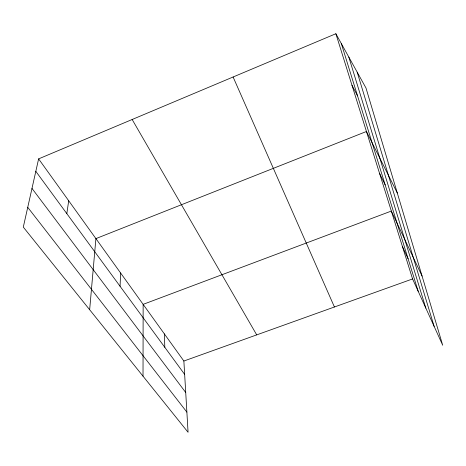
<?xml version="1.0" encoding="UTF-8"?>
<svg xmlns="http://www.w3.org/2000/svg" width="466" height="466" viewBox="0 0 466 466"><rect width="100%" height="100%" fill="white"/><g stroke="black" fill="none" stroke-linecap="round" stroke-linejoin="round"><path stroke-width="0.7" d="M143.021 376.178L143.144 304.356L391.341 211.063L422.068 276.053M120.071 286.287L120.607 272.994M89.658 309.739L95.903 238.615L366.445 131.482L397.3 193.006M66.813 213.62L68.706 200.764M38.614 158.883L23.3 227.111L188.066 432.267L183.866 361.028L38.614 158.883L335.864 33.733L365.991 88.016L442.7 345.236L412.573 278.942L335.864 33.733M183.866 361.028L412.573 278.942M27.739 207.329L186.878 412.119M31.985 188.421L185.718 392.477M35.818 171.337L184.658 374.402M132.158 119.5L256.708 334.885M351.981 85.243L357.562 95.903M379.499 173.212L385.184 184.932M402.443 246.555L408.111 258.805M233.111 76.995L334.419 306.989M341.316 43.554L418.206 291.326M348.824 57.091L425.831 308.113M357.189 72.16L434.143 326.41M164.387 333.918L164.807 347.321"/></g></svg>
